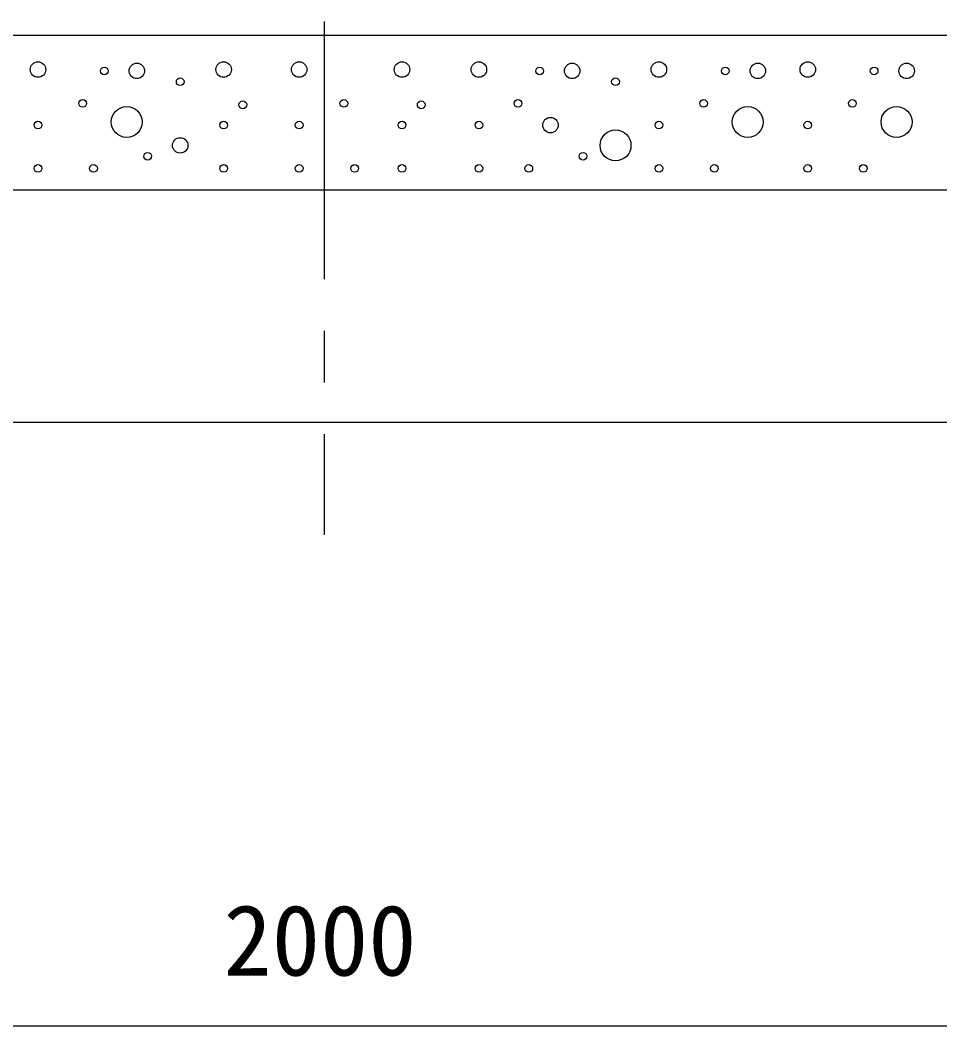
# Model space of a CAD drawing. Units: millimetres, scale not verified. Extents: x -67200 to 67200, y -23760 to 23760.
# Drawn here: x -53848 to -52421, y 10792 to 12352 of the extents above; entities that cross this region are included whole.
import ezdxf
from ezdxf.enums import TextEntityAlignment as Align

# ---------------------------------------------------------------- set-up
doc = ezdxf.new("R2010")
doc.units = ezdxf.units.MM
doc.header["$LTSCALE"] = 80
doc.linetypes.add('CHAIN1', pattern=[8, 5, -1, 1, -1])
for name, color, linetype, lineweight in [('0-0_CENTER', 7, 'CHAIN1', 25), ('0-1_DIM', 7, 'Continuous', 25), ('0-3_HATCH', 6, 'Continuous', 25), ('0-6_OUTLINE', 1, 'Continuous', 25)]:
    doc.layers.add(name, color=color, linetype=linetype, lineweight=lineweight)
doc.styles.add('ＭＳ ゴシック', font='')
doc.styles.get('ＭＳ ゴシック').set_extended_font_data('MS Gothic')

msp = doc.modelspace()

# ---------------------------------------------------------------- linework, layer by layer
at = {"layer": '0-0_CENTER'}
msp.add_line((-53375.92, 17470.45), (-53375.92, 11554.19), dxfattribs=at)
at = {"layer": '0-1_DIM'}
msp.add_line((-55781.92, 10792.43), (-50981.92, 10792.43), dxfattribs=at)
at = {"layer": '0-3_HATCH'}
for centre, radius in [((-53819.84, 12275.75), 12), ((-53716.89, 12273.66), 6), ((-53666.42, 12273.66), 12), ((-53531.84, 12275.75), 12), ((-53414.58, 12275.75), 12), ((-53255.05, 12275.75), 12), ((-53135.77, 12275.75), 12), ((-53041.58, 12273.66), 6), ((-52991.1, 12273.66), 12), ((-52856.52, 12275.75), 12), ((-52753.58, 12273.66), 6), ((-52703.1, 12273.66), 12), ((-52625.6, 12275.75), 12), ((-52522.66, 12273.66), 6), ((-52472.19, 12273.66), 12), ((-53599.13, 12256.85), 6), ((-52923.82, 12256.85), 6), ((-53750.54, 12223.23), 6), ((-53682.11, 12194.42), 24), ((-53502.04, 12221.05), 6), ((-53345.28, 12223.23), 6), ((-53225.25, 12221.05), 6), ((-53075.22, 12223.23), 6), ((-52787.22, 12223.23), 6), ((-52718.79, 12194.42), 24), ((-52556.3, 12223.23), 6), ((-52487.88, 12194.42), 24), ((-53024.75, 12189.61), 12), ((-53819.84, 12189.61), 6), ((-53531.84, 12189.61), 6), ((-53414.58, 12189.61), 6), ((-53255.05, 12189.61), 6), ((-53135.77, 12189.61), 6), ((-52856.52, 12189.61), 6), ((-52625.6, 12189.61), 6), ((-53599.13, 12158.1), 12), ((-52923.82, 12158.1), 24), ((-53649.6, 12141.29), 6), ((-52974.28, 12141.29), 6), ((-53819.84, 12122.38), 6), ((-53733.71, 12122.38), 6), ((-53531.84, 12122.38), 6), ((-53414.58, 12122.38), 6), ((-53328.45, 12122.38), 6), ((-53255.05, 12122.38), 6), ((-53135.77, 12122.38), 6), ((-53058.4, 12122.38), 6), ((-52856.52, 12122.38), 6), ((-52770.4, 12122.38), 6), ((-52625.6, 12122.38), 6), ((-52539.48, 12122.38), 6)]:
    msp.add_circle(centre, radius, dxfattribs=at)
at = {"layer": '0-6_OUTLINE'}
for p, q in [((-50987.92, 12328.43), (-55775.92, 12328.43)), ((-50987.92, 12088.43), (-55775.92, 12088.43)), ((-50987.92, 11728.43), (-55775.92, 11728.43))]:
    msp.add_line(p, q, dxfattribs=at)

# ---------------------------------------------------------------- texts
at = {"layer": '0-1_DIM', "style": 'ＭＳ ゴシック'}
msp.add_text('2000', height=110, dxfattribs=at).set_placement((-53531.92, 10837.43), align=Align.BOTTOM_LEFT)

doc.saveas('drawing.dxf')
